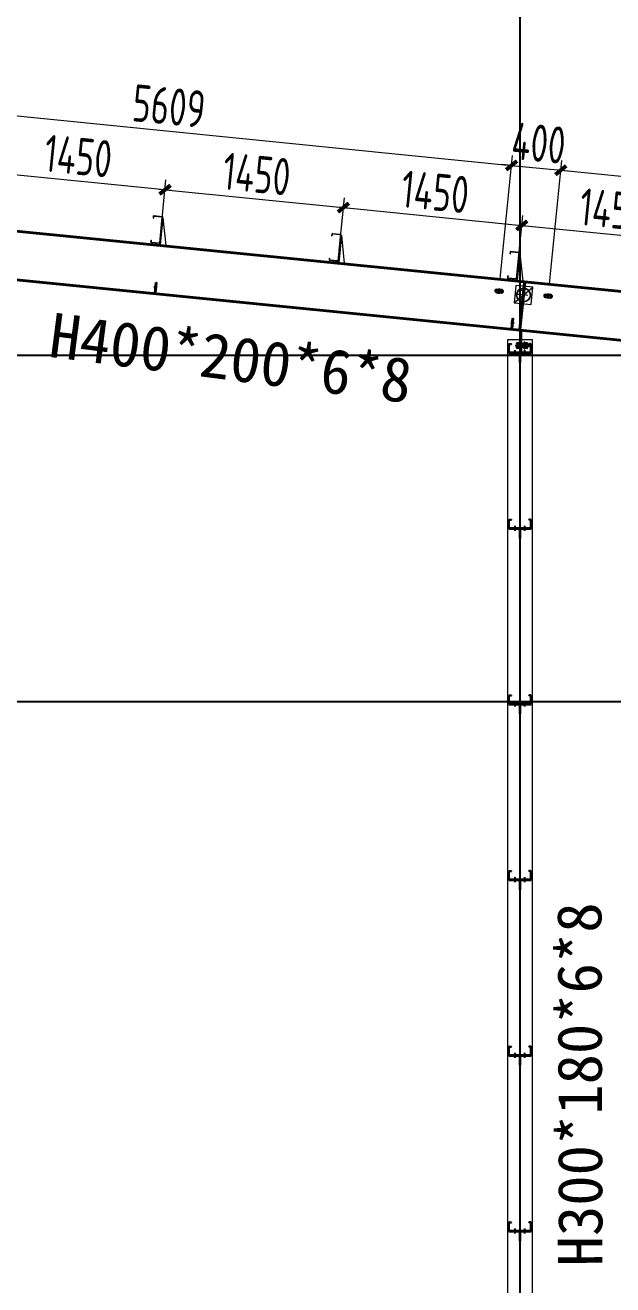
# Model space of a CAD drawing. Header units: millimetres. Extents: x -300006 to 582436, y -239689 to 0.
# Drawn here: x -75204 to -70452, y -219433 to -209249 of the extents above; entities that cross this region are included whole.
import ezdxf

# ---------------------------------------------------------------- set-up
doc = ezdxf.new("R2010")
doc.units = ezdxf.units.MM
for name, pattern in [('ACAD_ISO02W100', [15, 12, -3]), ('CENTERX2', [101.6, 63.5, -12.7, 12.7, -12.7]), ('DIVIDE2', [15.875, 6.35, -3.175, 0, -3.175, 0, -3.175])]:
    doc.linetypes.add(name, pattern=pattern)
for name, color, linetype in [('CENTER', 1, 'Continuous'), ('OTHEA', 253, 'Continuous'), ('一般文字', 6, 'Continuous'), ('螺栓', 15, 'Continuous')]:
    doc.layers.add(name, color=color, linetype=linetype)
doc.layers.add('钢架', color=7, linetype='Continuous', lineweight=25)
doc.styles.add('宋体', font='')
doc.styles.add('样式 1', font='gbenor.shx', dxfattribs={"width": 0.8, "height": 300})
doc.styles.get('宋体').set_extended_font_data('SimSun')
doc.dimstyles.new('1细化GJ实际标注', dxfattribs={"dimtxt": 800, "dimasz": 80, "dimexe": 80, "dimexo": 100, "dimgap": 50, "dimtad": 1, "dimdec": 0, "dimzin": 0, "dimdsep": 46, "dimtxsty": '样式 1', "dimblk1": 'ARCHTICK', "dimblk2": 'ARCHTICK', "dimsah": 1, "dimcen": 0.09, "dimdle": 50, "dimclrd": 252, "dimclre": 252, "dimclrt": 7, "dimadec": 0, "dimazin": 0, "dimtfac": 1, "dimtdec": 0, "dimtix": 1, "dimtmove": 2, "dimatfit": 3, "dimldrblk": 'ARCHTICK', "dimfxl": 80, "dimtolj": 1, "dimtzin": 0, "dimlwd": 13, "dimlwe": 13, "dimarcsym": 0})

# ---------------------------------------------------------------- blocks, each defined once
blk = doc.blocks.new('_ArchTick')
at = {"color": 0, "linetype": 'ByBlock', "const_width": 0.4}
blk.add_lwpolyline([(-0.5, -0.5), (0.5, 0.5)], dxfattribs=at)
blk = doc.blocks.new('*D430')
at = {"color": 252, "lineweight": 13, "transparency": 16777216}
for p, q in [((-75551, -210781), (-75508, -210356)), ((-75566, -210430), (-74024, -210584)), ((-74108, -210925), (-74066, -210500))]:
    blk.add_line(p, q, dxfattribs=at)
at = {"layer": 'Defpoints', "color": 0, "transparency": 16777216}
for p in [(-74073, -210579), (-75561, -210880), (-74118, -211025)]:
    blk.add_point(p, dxfattribs=at)
at = {"color": 252, "lineweight": 13, "transparency": 16777216, "xscale": 80, "yscale": 80, "zscale": 80}
for p, rotation in [((-75516, -210435), 174.2947782624776), ((-74073, -210579), 354.2947782624776)]:
    blk.add_blockref('_ArchTick', p, dxfattribs=dict(at, rotation=rotation))
at = {"color": 7, "transparency": 16777216, "insert": (-74775, -210308), "char_height": 300, "attachment_point": 5, "rotation": 354.2948, "style": '样式 1'}
blk.add_mtext('\\A1;1450', dxfattribs=at)
blk = doc.blocks.new('*D431')
at = {"color": 252, "lineweight": 13, "transparency": 16777216}
for p, q in [((-74123, -210575), (-72581, -210729)), ((-74108, -210925), (-74066, -210500)), ((-72665, -211069), (-72623, -210644))]:
    blk.add_line(p, q, dxfattribs=at)
at = {"layer": 'Defpoints', "color": 0, "transparency": 16777216}
for p in [(-72631, -210724), (-74118, -211025), (-72675, -211169)]:
    blk.add_point(p, dxfattribs=at)
at = {"color": 252, "lineweight": 13, "transparency": 16777216, "xscale": 80, "yscale": 80, "zscale": 80}
for p, rotation in [((-74074, -210580), 174.2947782624776), ((-72631, -210724), 354.2947782624776)]:
    blk.add_blockref('_ArchTick', p, dxfattribs=dict(at, rotation=rotation))
at = {"color": 7, "transparency": 16777216, "insert": (-73332, -210453), "char_height": 300, "attachment_point": 5, "rotation": 354.2948, "style": '样式 1'}
blk.add_mtext('\\A1;1450', dxfattribs=at)
blk = doc.blocks.new('*D432')
at = {"color": 252, "lineweight": 13, "transparency": 16777216}
for p, q in [((-72665, -211070), (-72623, -210644)), ((-72680, -210719), (-71138, -210873)), ((-71222, -211214), (-71180, -210788))]:
    blk.add_line(p, q, dxfattribs=at)
at = {"layer": 'Defpoints', "color": 0, "transparency": 16777216}
for p in [(-71188, -210868), (-72675, -211169), (-71232, -211313)]:
    blk.add_point(p, dxfattribs=at)
at = {"color": 252, "lineweight": 13, "transparency": 16777216, "xscale": 80, "yscale": 80, "zscale": 80}
for p, rotation in [((-72631, -210724), 174.2947782624776), ((-71188, -210868), 354.2947782624776)]:
    blk.add_blockref('_ArchTick', p, dxfattribs=dict(at, rotation=rotation))
at = {"color": 7, "transparency": 16777216, "insert": (-71889, -210597), "char_height": 300, "attachment_point": 5, "rotation": 354.2948, "style": '样式 1'}
blk.add_mtext('\\A1;1450', dxfattribs=at)
blk = doc.blocks.new('*D433')
at = {"color": 252, "lineweight": 13, "transparency": 16777216}
for p, q in [((-71222, -211214), (-71180, -210788)), ((-71238, -210863), (-69695, -211017)), ((-69780, -211358), (-69737, -210933))]:
    blk.add_line(p, q, dxfattribs=at)
at = {"layer": 'Defpoints', "color": 0, "transparency": 16777216}
for p in [(-69745, -211012), (-71232, -211313), (-69790, -211457)]:
    blk.add_point(p, dxfattribs=at)
at = {"color": 252, "lineweight": 13, "transparency": 16777216, "xscale": 80, "yscale": 80, "zscale": 80}
for p, rotation in [((-71188, -210868), 174.2947782624776), ((-69745, -211012), 354.2947782624776)]:
    blk.add_blockref('_ArchTick', p, dxfattribs=dict(at, rotation=rotation))
at = {"color": 7, "transparency": 16777216, "insert": (-70447, -210741), "char_height": 300, "attachment_point": 5, "rotation": 354.2948, "style": '样式 1'}
blk.add_mtext('\\A1;1450', dxfattribs=at)
blk = doc.blocks.new('螺栓')
at = {"layer": 'CENTER', "lineweight": 18, "ltscale": 10}
blk.add_line((-70, 0), (50, 0), dxfattribs=at)
at = {"layer": '螺栓'}
for p, q in [((-58, -18), (-58, 18)), ((-58, 18), (-58, -18)), ((-55, 22), (-42, 22)), ((-40, -18), (-40, 18)), ((-40, -18), (-40, 18)), ((-40, -11), (-40, 11)), ((0, -22), (0, 22)), ((3, 25), (5, 25)), ((7, 22), (7, -22)), ((7, -18), (7, 18)), ((10, 22), (23, 22)), ((26, -18), (26, 18)), ((26, -18), (26, 18)), ((26, -11), (26, 11)), ((26, 11), (37, 11)), ((37, 11), (39, 8)), ((39, 8), (39, -8)), ((-58, -14), (-58, -18)), ((-42, -22), (-55, -22)), ((5, -25), (3, -25)), ((7, -14), (7, -18)), ((23, -22), (10, -22)), ((35, -11), (26, -11)), ((37, -11), (35, -11)), ((39, -8), (37, -11))]:
    blk.add_line(p, q, dxfattribs=at)
at = {"layer": '螺栓', "color": 5, "linetype": 'ACAD_ISO02W100'}
for p, q in [((-58, -11), (-58, 11)), ((7, 11), (-40, 11)), ((7, -11), (7, 11)), ((-40, -11), (7, -11))]:
    blk.add_line(p, q, dxfattribs=at)
at = {"layer": '螺栓', "lineweight": 18}
for p, q in [((-55, 14), (-42, 14)), ((10, 14), (23, 14)), ((-55, -14), (-42, -14)), ((10, -14), (23, -14))]:
    blk.add_line(p, q, dxfattribs=at)
at = {"layer": '螺栓', "color": 5}
for p, q in [((26, 11), (26, 0)), ((26, 0), (26, -11)), ((28, 3), (27, 1)), ((27, 1), (27, 0)), ((27, 0), (27, -1)), ((28, 11), (28, 10)), ((28, 9), (28, 8)), ((28, 7), (28, 6)), ((28, 5), (28, 4)), ((29, 11), (29, 0)), ((29, 0), (29, -11)), ((30, 7), (30, 6)), ((30, 5), (30, 4)), ((30, 3), (30, 1)), ((30, 1), (30, 0)), ((30, 0), (30, -1)), ((31, 11), (31, 10)), ((31, 9), (31, 8)), ((32, 11), (32, 0)), ((32, 0), (32, -11)), ((33, 11), (33, 10)), ((33, 9), (33, 8)), ((33, 7), (33, 6)), ((33, 5), (33, 4)), ((33, 3), (33, 1)), ((33, 1), (33, 0)), ((33, 0), (33, -1)), ((35, 11), (35, 0)), ((35, 0), (35, -11)), ((36, 11), (36, 10)), ((36, 9), (36, 8)), ((36, 7), (36, 6)), ((36, 5), (36, 3)), ((36, 3), (36, 1)), ((36, 1), (36, 0)), ((36, 0), (36, -1)), ((38, 0), (37, -11)), ((38, 10), (38, 0)), ((39, 8), (39, 8)), ((39, 7), (39, 6)), ((39, 5), (39, 3)), ((39, 3), (39, 1)), ((39, 1), (39, 0)), ((39, 0), (39, -1)), ((27, -1), (27, -3)), ((27, -4), (27, -5)), ((27, -6), (27, -7)), ((27, -8), (27, -9)), ((27, -10), (27, -11)), ((30, -1), (30, -3)), ((30, -4), (30, -5)), ((30, -6), (30, -7)), ((30, -8), (30, -9)), ((30, -10), (30, -11)), ((33, -2), (33, -3)), ((33, -4), (33, -5)), ((33, -6), (33, -7)), ((33, -8), (33, -10)), ((33, -10), (33, -11)), ((36, -2), (36, -3)), ((36, -4), (36, -5)), ((36, -6), (36, -7)), ((36, -8), (36, -10)), ((36, -10), (36, -11)), ((39, -2), (39, -3)), ((39, -4), (39, -5)), ((39, -6), (39, -7)), ((39, -8), (39, -9))]:
    blk.add_line(p, q, dxfattribs=at)
at = {"layer": '螺栓'}
for centre, radius, start, end in [((-54, 18), 4.18, 110.0359, 249.9631), ((-20, 0), 37.7, 157.9879, 202.0111), ((-44, 18), 4.18, 290.0359, 69.9631), ((-77, 0), 37.7, 337.9879, 22.0111), ((3, 22), 2.75, 89.9995, 179.9995), ((5, 22), 2.75, 359.9995, 89.9995), ((12, 18), 4.18, 110.0359, 249.9631), ((45, 0), 37.7, 157.9879, 202.0111), ((21, 18), 4.18, 290.0359, 69.9631), ((-12, 0), 37.7, 337.9879, 22.0111), ((-54, -18), 4.18, 110.0359, 249.9631), ((-44, -18), 4.18, 290.0359, 69.9631), ((3, -22), 2.75, 179.9995, 269.9995), ((5, -22), 2.75, 269.9995, 359.9995), ((12, -18), 4.18, 110.0359, 249.9631), ((21, -18), 4.18, 290.0359, 69.9631)]:
    blk.add_arc(centre, radius, start, end, dxfattribs=at)
blk = doc.blocks.new('*D467')
at = {"color": 252, "lineweight": 13, "transparency": 16777216}
for p, q in [((-76944, -210742), (-76844, -209745)), ((-76902, -209819), (-71221, -210388)), ((-71362, -211300), (-71263, -210303))]:
    blk.add_line(p, q, dxfattribs=at)
at = {"layer": 'Defpoints', "color": 0, "transparency": 16777216}
for p in [(-71271, -210383), (-76954, -210842), (-71372, -211400)]:
    blk.add_point(p, dxfattribs=at)
at = {"color": 252, "lineweight": 13, "transparency": 16777216, "xscale": 80, "yscale": 80, "zscale": 80}
for p, rotation in [((-76852, -209824), 174.2894068624995), ((-71271, -210383), 354.2894068624996)]:
    blk.add_blockref('_ArchTick', p, dxfattribs=dict(at, rotation=rotation))
at = {"color": 7, "transparency": 16777216, "insert": (-74041, -209904), "char_height": 300, "attachment_point": 5, "rotation": 354.2894, "style": '样式 1'}
blk.add_mtext('\\A1;5609', dxfattribs=at)
blk = doc.blocks.new('*D468')
at = {"color": 252, "lineweight": 13, "transparency": 16777216}
for p, q in [((-71362, -211300), (-71263, -210303)), ((-71271, -210383), (-71350, -210375)), ((-70964, -211340), (-70865, -210343)), ((-71271, -210383), (-70873, -210422)), ((-70873, -210422), (-70793, -210430))]:
    blk.add_line(p, q, dxfattribs=at)
at = {"layer": 'Defpoints', "color": 0, "transparency": 16777216}
for p in [(-70873, -210422), (-71372, -211400), (-70974, -211439)]:
    blk.add_point(p, dxfattribs=at)
at = {"color": 252, "lineweight": 13, "transparency": 16777216, "xscale": 80, "yscale": 80, "zscale": 80}
for p, rotation in [((-71271, -210383), 354.2894068624921), ((-70873, -210422), 174.2894068624921)]:
    blk.add_blockref('_ArchTick', p, dxfattribs=dict(at, rotation=rotation))
at = {"color": 7, "transparency": 16777216, "insert": (-71052, -210203), "char_height": 300, "attachment_point": 5, "rotation": 354.2894, "style": '样式 1'}
blk.add_mtext('\\A1;400', dxfattribs=at)
blk = doc.blocks.new('*D469')
at = {"color": 252, "lineweight": 13, "transparency": 16777216}
for p, q in [((-70964, -211340), (-70865, -210343)), ((-70922, -210417), (-65751, -210935)), ((-65892, -211847), (-65793, -210850))]:
    blk.add_line(p, q, dxfattribs=at)
at = {"layer": 'Defpoints', "color": 0, "transparency": 16777216}
for p in [(-65801, -210930), (-70974, -211439), (-65902, -211947)]:
    blk.add_point(p, dxfattribs=at)
at = {"color": 252, "lineweight": 13, "transparency": 16777216, "xscale": 80, "yscale": 80, "zscale": 80}
for p, rotation in [((-70873, -210422), 174.2894068624921), ((-65801, -210930), 354.2894068624921)]:
    blk.add_blockref('_ArchTick', p, dxfattribs=dict(at, rotation=rotation))
at = {"color": 7, "transparency": 16777216, "insert": (-68317, -210477), "char_height": 300, "attachment_point": 5, "rotation": 354.2894, "style": '样式 1'}
blk.add_mtext('\\A1;5097', dxfattribs=at)

msp = doc.modelspace()

# ---------------------------------------------------------------- linework, layer by layer
at = {"color": 1}
for p, q in [((-71202.5, -221915.7), (-71202.5, -200167.6)), ((-113565.6, -211915.7), (-52679.5, -211915.7)), ((-113565.6, -214715.7), (-52679.5, -214715.7))]:
    msp.add_line(p, q, dxfattribs=at)
at = {"color": 1, "ltscale": 1.5}
msp.add_line((-71202.5, -221915.7), (-71202.5, -204236.6), dxfattribs=at)
at = {"color": 0}
for p, q in [((-77203.3, -210724.2), (-70221.2, -211422.4)), ((-77202.5, -210716.2), (-70220.4, -211414.4)), ((-77242.3, -211114.2), (-70260.2, -211812.4)), ((-77241.5, -211106.2), (-70259.4, -211804.5)), ((-71207.4, -211709.6), (-71169.2, -211327.6)), ((-71202.5, -211710.1), (-71164.2, -211328.1)), ((-71197.5, -211710.6), (-71159.3, -211328.5))]:
    msp.add_line(p, q, dxfattribs=at)
at = {"color": 3, "lineweight": 13}
for p, q in [((-74162.5, -210788.9), (-74097.8, -210795.2)), ((-74162.5, -210788.9), (-74097.8, -210795.2)), ((-74167.6, -210808.5), (-74165.8, -210791.6)), ((-74167.6, -210808.5), (-74165.8, -210791.6)), ((-74167.6, -210808.5), (-74164.6, -210808.8)), ((-74167.6, -210808.5), (-74164.6, -210808.8)), ((-74164.6, -210808.8), (-74163, -210793.9)), ((-74164.6, -210808.8), (-74163, -210793.9)), ((-74160.8, -210792.1), (-74100.1, -210798)), ((-74160.8, -210792.1), (-74100.1, -210798)), ((-74098.4, -210800.2), (-74119.4, -211009.4)), ((-74098.4, -210800.2), (-74119.4, -211009.4)), ((-74095.1, -210797.2), (-74118, -211024.6)), ((-74095.1, -210797.2), (-74118, -211024.6)), ((-74095.9, -210805.5), (-74118, -211024.6)), ((-74095.9, -210805.5), (-74118, -211024.6)), ((-74095.2, -210798.5), (-74116.6, -211011.7)), ((-74095.2, -210798.5), (-74116.6, -211011.7)), ((-74089.9, -210806.1), (-74112, -211025.2)), ((-74089.9, -210806.1), (-74112, -211025.2)), ((-74089.9, -210806.1), (-74112, -211025.2)), ((-74089.9, -210806.1), (-74112, -211025.2)), ((-74095.9, -210805.5), (-74089.9, -210806.1)), ((-74095.9, -210805.5), (-74089.9, -210806.1)), ((-74089.9, -210806.1), (-74066.5, -211029.8)), ((-74089.9, -210806.1), (-74066.5, -211029.8)), ((-74187.2, -211004.8), (-74185.5, -210987.9)), ((-74187.2, -211004.8), (-74185.5, -210987.9)), ((-74185.5, -210987.9), (-74182.5, -210988.2)), ((-74185.5, -210987.9), (-74182.5, -210988.2)), ((-74184.1, -211003.1), (-74182.5, -210988.2)), ((-74184.1, -211003.1), (-74182.5, -210988.2)), ((-72724.8, -210952.8), (-72723, -210935.9)), ((-72724.8, -210952.8), (-72723, -210935.9)), ((-72724.8, -210952.8), (-72721.8, -210953.1)), ((-72724.8, -210952.8), (-72721.8, -210953.1)), ((-72721.8, -210953.1), (-72720.2, -210938.2)), ((-72721.8, -210953.1), (-72720.2, -210938.2)), ((-72719.7, -210933.2), (-72655, -210939.5)), ((-72719.7, -210933.2), (-72655, -210939.5)), ((-72718, -210936.4), (-72657.3, -210942.3)), ((-72718, -210936.4), (-72657.3, -210942.3)), ((-72655.6, -210944.5), (-72676.6, -211153.7)), ((-72655.6, -210944.5), (-72676.6, -211153.7)), ((-72652.3, -210941.4), (-72675.2, -211168.9)), ((-72652.3, -210941.4), (-72675.2, -211168.9)), ((-72653.1, -210949.8), (-72675.2, -211168.9)), ((-72653.1, -210949.8), (-72675.2, -211168.9)), ((-72652.4, -210942.8), (-72673.8, -211156)), ((-72652.4, -210942.8), (-72673.8, -211156)), ((-72647.1, -210950.4), (-72669.2, -211169.5)), ((-72647.1, -210950.4), (-72669.2, -211169.5)), ((-72647.1, -210950.4), (-72669.2, -211169.5)), ((-72647.1, -210950.4), (-72669.2, -211169.5)), ((-72653.1, -210949.8), (-72647.1, -210950.4)), ((-72653.1, -210949.8), (-72647.1, -210950.4)), ((-72647.1, -210950.4), (-72623.7, -211174.1)), ((-72647.1, -210950.4), (-72623.7, -211174.1)), ((-74119.9, -211014.4), (-74184.6, -211008.1)), ((-74119.9, -211014.4), (-74184.6, -211008.1)), ((-74121.6, -211011.2), (-74182.3, -211005.3)), ((-74121.6, -211011.2), (-74182.3, -211005.3)), ((-74118, -211024.6), (-74066.5, -211029.8)), ((-74118, -211024.6), (-74066.5, -211029.8)), ((-71282, -211097.1), (-71280.2, -211080.2)), ((-71282, -211097.1), (-71280.2, -211080.2)), ((-71279, -211097.4), (-71277.4, -211082.5)), ((-71279, -211097.4), (-71277.4, -211082.5)), ((-71276.9, -211077.5), (-71212.2, -211083.8)), ((-71276.9, -211077.5), (-71212.2, -211083.8)), ((-71275.2, -211080.7), (-71214.5, -211086.6)), ((-71275.2, -211080.7), (-71214.5, -211086.6)), ((-71212.8, -211088.8), (-71233.8, -211298)), ((-71212.8, -211088.8), (-71233.8, -211298)), ((-71209.5, -211085.7), (-71232.4, -211313.2)), ((-71209.5, -211085.7), (-71232.4, -211313.2)), ((-71210.3, -211094), (-71232.4, -211313.2)), ((-71210.3, -211094), (-71232.4, -211313.2)), ((-71209.6, -211087.1), (-71231, -211300.3)), ((-71209.6, -211087.1), (-71231, -211300.3)), ((-71204.3, -211094.7), (-71226.4, -211313.8)), ((-71204.3, -211094.7), (-71226.4, -211313.8)), ((-71204.3, -211094.7), (-71226.4, -211313.8)), ((-71204.3, -211094.7), (-71226.4, -211313.8)), ((-71210.3, -211094), (-71204.3, -211094.7)), ((-71210.3, -211094), (-71204.3, -211094.7)), ((-71204.3, -211094.7), (-71180.9, -211318.3)), ((-71204.3, -211094.7), (-71180.9, -211318.3)), ((-72744.4, -211149.1), (-72742.7, -211132.2)), ((-72744.4, -211149.1), (-72742.7, -211132.2)), ((-72742.7, -211132.2), (-72739.7, -211132.5)), ((-72742.7, -211132.2), (-72739.7, -211132.5)), ((-72677.1, -211158.7), (-72741.8, -211152.4)), ((-72677.1, -211158.7), (-72741.8, -211152.4)), ((-72741.3, -211147.4), (-72739.7, -211132.5)), ((-72741.3, -211147.4), (-72739.7, -211132.5)), ((-72678.8, -211155.5), (-72739.5, -211149.6)), ((-72678.8, -211155.5), (-72739.5, -211149.6)), ((-72675.2, -211168.9), (-72623.7, -211174.1)), ((-72675.2, -211168.9), (-72623.7, -211174.1)), ((-71282, -211097.1), (-71279, -211097.4)), ((-71282, -211097.1), (-71279, -211097.4)), ((-71301.6, -211293.4), (-71299.9, -211276.4)), ((-71301.6, -211293.4), (-71299.9, -211276.4)), ((-71299.9, -211276.4), (-71296.9, -211276.8)), ((-71299.9, -211276.4), (-71296.9, -211276.8)), ((-71234.3, -211302.9), (-71299, -211296.6)), ((-71234.3, -211302.9), (-71299, -211296.6)), ((-71298.4, -211291.7), (-71296.9, -211276.8)), ((-71298.4, -211291.7), (-71296.9, -211276.8)), ((-71236, -211299.7), (-71296.7, -211293.9)), ((-71236, -211299.7), (-71296.7, -211293.9)), ((-71232.4, -211313.2), (-71180.9, -211318.3)), ((-71232.4, -211313.2), (-71180.9, -211318.3))]:
    msp.add_line(p, q, dxfattribs=at)
for p, q in [((-71334.9, -211403.4), (-71410, -211395.9)), ((-71351.3, -211389.7), (-71391.1, -211385.8)), ((-71374.5, -211420.4), (-71370.3, -211379)), ((-71393.5, -211409.6), (-71353.7, -211413.6)), ((-70936.8, -211443.3), (-71011.9, -211435.7)), ((-70995.5, -211449.4), (-70955.7, -211453.4)), ((-70953.3, -211429.5), (-70993.1, -211425.6)), ((-70976.5, -211460.2), (-70972.3, -211418.8))]:
    msp.add_line(p, q)
at = {"color": 4, "linetype": 'ByBlock', "lineweight": 18}
msp.add_line((-71251.1, -211493), (-71097.9, -211367.6), dxfattribs=at)
at = {"color": 4, "linetype": 'CENTERX2', "lineweight": 13, "ltscale": 0.1}
for p, q in [((-71161.4, -211396.4), (-71202, -211392.3)), ((-71140.3, -211433.7), (-71232.4, -211424.5)), ((-71168.3, -211466.1), (-71208.9, -211462))]:
    msp.add_line(p, q, dxfattribs=at)
at = {"color": 0, "linetype": 'ByBlock', "lineweight": 18}
for p, q in [((-71302.5, -221890.7), (-71302.4, -211789.4)), ((-71302.4, -211789.4), (-71102.4, -211789.4)), ((-71205, -221890.7), (-71204.9, -211789.4)), ((-71200, -221890.7), (-71199.9, -211789.4)), ((-71102.5, -221890.7), (-71102.4, -211789.4)), ((-71202.5, -221915.7), (-71202.5, -211868.8))]:
    msp.add_line(p, q, dxfattribs=at)
at = {"color": 3}
for p, q in [((-71292.5, -211890.8), (-71292.5, -211830.8)), ((-71292.5, -211895.8), (-71112.5, -211895.8)), ((-71292.5, -211901.8), (-71292.5, -211895.8)), ((-71292.5, -211901.8), (-71112.5, -211901.8)), ((-71290.5, -211890.8), (-71290.5, -211830.8)), ((-71287.5, -211825.8), (-71272.5, -211825.8)), ((-71287.5, -211827.8), (-71272.5, -211827.8)), ((-71287.5, -211893.8), (-71117.5, -211893.8)), ((-71272.5, -211827.8), (-71272.5, -211825.8)), ((-71205.5, -211975.8), (-71205.5, -211901.8)), ((-71199.5, -211975.8), (-71199.5, -211901.8)), ((-71117.5, -211825.8), (-71132.5, -211825.8)), ((-71132.5, -211825.8), (-71132.5, -211827.8)), ((-71117.5, -211827.8), (-71132.5, -211827.8)), ((-71114.5, -211890.8), (-71114.5, -211830.8)), ((-71112.5, -211890.8), (-71112.5, -211830.8)), ((-71112.5, -211901.8), (-71112.5, -211895.8)), ((-71205.5, -211975.8), (-71199.5, -211975.8)), ((-71292.5, -213310.8), (-71292.5, -213250.8)), ((-71292.5, -213315.8), (-71112.5, -213315.8)), ((-71292.5, -213321.8), (-71292.5, -213315.8)), ((-71292.5, -213321.8), (-71112.5, -213321.8)), ((-71290.5, -213310.8), (-71290.5, -213250.8)), ((-71287.5, -213245.8), (-71272.5, -213245.8)), ((-71287.5, -213247.8), (-71272.5, -213247.8)), ((-71287.5, -213313.8), (-71117.5, -213313.8)), ((-71272.5, -213247.8), (-71272.5, -213245.8)), ((-71205.5, -213395.8), (-71205.5, -213321.8)), ((-71199.5, -213395.8), (-71199.5, -213321.8)), ((-71117.5, -213245.8), (-71132.5, -213245.8)), ((-71132.5, -213245.8), (-71132.5, -213247.8)), ((-71117.5, -213247.8), (-71132.5, -213247.8)), ((-71114.5, -213310.8), (-71114.5, -213250.8)), ((-71112.5, -213310.8), (-71112.5, -213250.8)), ((-71112.5, -213321.8), (-71112.5, -213315.8)), ((-71205.5, -213395.8), (-71199.5, -213395.8)), ((-71292.5, -214730.8), (-71292.5, -214670.8)), ((-71292.5, -214735.8), (-71112.5, -214735.8)), ((-71292.5, -214741.8), (-71292.5, -214735.8)), ((-71292.5, -214741.8), (-71112.5, -214741.8)), ((-71290.5, -214730.8), (-71290.5, -214670.8)), ((-71287.5, -214665.8), (-71272.5, -214665.8)), ((-71287.5, -214667.8), (-71272.5, -214667.8)), ((-71287.5, -214733.8), (-71117.5, -214733.8)), ((-71272.5, -214667.8), (-71272.5, -214665.8)), ((-71205.5, -214815.8), (-71205.5, -214741.8)), ((-71199.5, -214815.8), (-71199.5, -214741.8)), ((-71117.5, -214665.8), (-71132.5, -214665.8)), ((-71132.5, -214665.8), (-71132.5, -214667.8)), ((-71117.5, -214667.8), (-71132.5, -214667.8)), ((-71114.5, -214730.8), (-71114.5, -214670.8)), ((-71112.5, -214730.8), (-71112.5, -214670.8)), ((-71112.5, -214741.8), (-71112.5, -214735.8)), ((-71205.5, -214815.8), (-71199.5, -214815.8)), ((-71292.5, -216150.8), (-71292.5, -216090.8)), ((-71292.5, -216155.8), (-71112.5, -216155.8)), ((-71292.5, -216161.8), (-71292.5, -216155.8)), ((-71292.5, -216161.8), (-71112.5, -216161.8)), ((-71290.5, -216150.8), (-71290.5, -216090.8)), ((-71287.5, -216085.8), (-71272.5, -216085.8)), ((-71287.5, -216087.8), (-71272.5, -216087.8)), ((-71287.5, -216153.8), (-71117.5, -216153.8)), ((-71272.5, -216087.8), (-71272.5, -216085.8)), ((-71205.5, -216235.8), (-71205.5, -216161.8)), ((-71199.5, -216235.8), (-71199.5, -216161.8)), ((-71117.5, -216085.8), (-71132.5, -216085.8)), ((-71132.5, -216085.8), (-71132.5, -216087.8)), ((-71117.5, -216087.8), (-71132.5, -216087.8)), ((-71114.5, -216150.8), (-71114.5, -216090.8)), ((-71112.5, -216150.8), (-71112.5, -216090.8)), ((-71112.5, -216161.8), (-71112.5, -216155.8)), ((-71205.5, -216235.8), (-71199.5, -216235.8)), ((-71287.5, -217505.8), (-71272.5, -217505.8)), ((-71287.5, -217507.8), (-71272.5, -217507.8)), ((-71272.5, -217507.8), (-71272.5, -217505.8)), ((-71117.5, -217505.8), (-71132.5, -217505.8)), ((-71132.5, -217505.8), (-71132.5, -217507.8)), ((-71117.5, -217507.8), (-71132.5, -217507.8)), ((-71292.5, -217570.8), (-71292.5, -217510.8)), ((-71292.5, -217575.8), (-71112.5, -217575.8)), ((-71292.5, -217581.8), (-71292.5, -217575.8)), ((-71292.5, -217581.8), (-71112.5, -217581.8)), ((-71290.5, -217570.8), (-71290.5, -217510.8)), ((-71287.5, -217573.8), (-71117.5, -217573.8)), ((-71205.5, -217655.8), (-71205.5, -217581.8)), ((-71199.5, -217655.8), (-71199.5, -217581.8)), ((-71114.5, -217570.8), (-71114.5, -217510.8)), ((-71112.5, -217570.8), (-71112.5, -217510.8)), ((-71112.5, -217581.8), (-71112.5, -217575.8)), ((-71205.5, -217655.8), (-71199.5, -217655.8)), ((-71292.5, -218990.8), (-71292.5, -218930.8)), ((-71290.5, -218990.8), (-71290.5, -218930.8)), ((-71287.5, -218925.8), (-71272.5, -218925.8)), ((-71287.5, -218927.8), (-71272.5, -218927.8)), ((-71272.5, -218927.8), (-71272.5, -218925.8)), ((-71117.5, -218925.8), (-71132.5, -218925.8)), ((-71132.5, -218925.8), (-71132.5, -218927.8)), ((-71117.5, -218927.8), (-71132.5, -218927.8)), ((-71114.5, -218990.8), (-71114.5, -218930.8)), ((-71112.5, -218990.8), (-71112.5, -218930.8)), ((-71292.5, -218995.8), (-71112.5, -218995.8)), ((-71292.5, -219001.8), (-71292.5, -218995.8)), ((-71292.5, -219001.8), (-71112.5, -219001.8)), ((-71287.5, -218993.8), (-71117.5, -218993.8)), ((-71205.5, -219075.8), (-71205.5, -219001.8)), ((-71199.5, -219075.8), (-71199.5, -219001.8)), ((-71112.5, -219001.8), (-71112.5, -218995.8)), ((-71205.5, -219075.8), (-71199.5, -219075.8))]:
    msp.add_line(p, q, dxfattribs=at)
at = {"color": 3, "linetype": 'DIVIDE2', "ltscale": 10}
for p, q in [((-71242.5, -211918.5), (-71242.5, -211877)), ((-71162.5, -211918.5), (-71162.5, -211877)), ((-71242.5, -213338.5), (-71242.5, -213297)), ((-71162.5, -213338.5), (-71162.5, -213297)), ((-71242.5, -214758.5), (-71242.5, -214717)), ((-71162.5, -214758.5), (-71162.5, -214717)), ((-71242.5, -216178.5), (-71242.5, -216137)), ((-71162.5, -216178.5), (-71162.5, -216137)), ((-71242.5, -217598.5), (-71242.5, -217557)), ((-71162.5, -217598.5), (-71162.5, -217557)), ((-71242.5, -219018.5), (-71242.5, -218977)), ((-71162.5, -219018.5), (-71162.5, -218977))]:
    msp.add_line(p, q, dxfattribs=at)
for points in [[(-74163.8, -211363.8), (-74136.4, -211366.5)], [(-71278.2, -211652.3), (-71250.8, -211655.1)]]:
    msp.add_lwpolyline(points)
at = {"const_width": 10}
for points in [[(-74156.9, -211364.5), (-74142.7, -211365.9)], [(-71271.3, -211653), (-71257.1, -211654.4)]]:
    msp.add_lwpolyline(points, dxfattribs=at)
at = {"color": 4, "linetype": 'ByBlock', "lineweight": 18}
msp.add_lwpolyline([(-71097.9, -211367.6), (-71237.2, -211353.6), (-71251.1, -211493), (-71111.8, -211506.9)], close=True, dxfattribs=at)
for radius in [57, 54]:
    msp.add_circle((-71174.5, -211430.3), radius, dxfattribs=at)
at = {"color": 3, "lineweight": 13}
for centre, radius, start, end in [((-74162.8, -210791.9), 3, 84.00233, 174.00233), ((-74162.8, -210791.9), 3, 84.00233, 174.00233), ((-74161, -210794.1), 2, 84.00233, 174.00233), ((-74161, -210794.1), 2, 84.00233, 174.00233), ((-74100.4, -210800), 2, 354.00233, 84.00233), ((-74100.4, -210800), 2, 354.00233, 84.00233), ((-74098.2, -210798.2), 3, 354.00233, 84.00233), ((-74098.2, -210798.2), 3, 354.00233, 84.00233), ((-72720, -210936.2), 3, 84.00233, 174.00233), ((-72720, -210936.2), 3, 84.00233, 174.00233), ((-72718.2, -210938.4), 2, 84.00233, 174.00233), ((-72718.2, -210938.4), 2, 84.00233, 174.00233), ((-72657.6, -210944.3), 2, 354.00233, 84.00233), ((-72657.6, -210944.3), 2, 354.00233, 84.00233), ((-72655.4, -210942.5), 3, 354.00233, 84.00233), ((-72655.4, -210942.5), 3, 354.00233, 84.00233), ((-74184.3, -211005.1), 3, 174.00233, 264.00233), ((-74184.3, -211005.1), 3, 174.00233, 264.00233), ((-74182.1, -211003.3), 2, 174.00233, 264.00233), ((-74182.1, -211003.3), 2, 174.00233, 264.00233), ((-74121.4, -211009.2), 2, 264.00233, 354.00233), ((-74121.4, -211009.2), 2, 264.00233, 354.00233), ((-74119.6, -211011.4), 3, 264.00233, 354.00233), ((-74119.6, -211011.4), 3, 264.00233, 354.00233), ((-71277.2, -211080.5), 3, 84.00233, 174.00233), ((-71277.2, -211080.5), 3, 84.00233, 174.00233), ((-71275.4, -211082.7), 2, 84.00233, 174.00233), ((-71275.4, -211082.7), 2, 84.00233, 174.00233), ((-71214.7, -211088.6), 2, 354.00233, 84.00233), ((-71214.7, -211088.6), 2, 354.00233, 84.00233), ((-71212.6, -211086.8), 3, 354.00233, 84.00233), ((-71212.6, -211086.8), 3, 354.00233, 84.00233), ((-72741.5, -211149.4), 3, 174.00233, 264.00233), ((-72741.5, -211149.4), 3, 174.00233, 264.00233), ((-72739.3, -211147.6), 2, 174.00233, 264.00233), ((-72739.3, -211147.6), 2, 174.00233, 264.00233), ((-72678.6, -211153.5), 2, 264.00233, 354.00233), ((-72678.6, -211153.5), 2, 264.00233, 354.00233), ((-72676.8, -211155.7), 3, 264.00233, 354.00233), ((-72676.8, -211155.7), 3, 264.00233, 354.00233), ((-71298.7, -211293.7), 3, 174.00233, 264.00233), ((-71298.7, -211293.7), 3, 174.00233, 264.00233), ((-71296.5, -211291.9), 2, 174.00233, 264.00233), ((-71296.5, -211291.9), 2, 174.00233, 264.00233), ((-71235.8, -211297.8), 2, 264.00233, 354.00233), ((-71235.8, -211297.8), 2, 264.00233, 354.00233), ((-71234, -211300), 3, 264.00233, 354.00233), ((-71234, -211300), 3, 264.00233, 354.00233)]:
    msp.add_arc(centre, radius, start, end, dxfattribs=at)
for centre, start, end in [((-71392.3, -211397.7), 84.28941, 264.28941), ((-71352.5, -211401.7), 264.28941, 84.28941), ((-70994.3, -211437.5), 84.28941, 264.28941), ((-70954.5, -211441.5), 264.28941, 84.28941)]:
    msp.add_arc(centre, 12, start, end)
at = {"color": 3}
for centre, radius, start, end in [((-71287.5, -211830.8), 5, 90, 180), ((-71287.5, -211890.8), 5, 180, 270), ((-71287.5, -211830.8), 3, 90, 180), ((-71287.5, -211890.8), 3, 180, 270), ((-71117.5, -211830.8), 5, 0, 90), ((-71117.5, -211830.8), 3, 0, 90), ((-71117.5, -211890.8), 5, 270, 0), ((-71117.5, -211890.8), 3, 270, 0), ((-71287.5, -213250.8), 5, 90, 180), ((-71287.5, -213310.8), 5, 180, 270), ((-71287.5, -213250.8), 3, 90, 180), ((-71287.5, -213310.8), 3, 180, 270), ((-71117.5, -213250.8), 5, 0, 90), ((-71117.5, -213250.8), 3, 0, 90), ((-71117.5, -213310.8), 5, 270, 0), ((-71117.5, -213310.8), 3, 270, 0), ((-71287.5, -214670.8), 5, 90, 180), ((-71287.5, -214730.8), 5, 180, 270), ((-71287.5, -214670.8), 3, 90, 180), ((-71287.5, -214730.8), 3, 180, 270), ((-71117.5, -214670.8), 5, 0, 90), ((-71117.5, -214670.8), 3, 0, 90), ((-71117.5, -214730.8), 5, 270, 0), ((-71117.5, -214730.8), 3, 270, 0), ((-71287.5, -216090.8), 5, 90, 180), ((-71287.5, -216150.8), 5, 180, 270), ((-71287.5, -216090.8), 3, 90, 180), ((-71287.5, -216150.8), 3, 180, 270), ((-71117.5, -216090.8), 5, 0, 90), ((-71117.5, -216090.8), 3, 0, 90), ((-71117.5, -216150.8), 5, 270, 0), ((-71117.5, -216150.8), 3, 270, 0), ((-71287.5, -217510.8), 5, 90, 180), ((-71287.5, -217510.8), 3, 90, 180), ((-71117.5, -217510.8), 5, 0, 90), ((-71117.5, -217510.8), 3, 0, 90), ((-71287.5, -217570.8), 5, 180, 270), ((-71287.5, -217570.8), 3, 180, 270), ((-71117.5, -217570.8), 5, 270, 0), ((-71117.5, -217570.8), 3, 270, 0), ((-71287.5, -218930.8), 5, 90, 180), ((-71287.5, -218930.8), 3, 90, 180), ((-71117.5, -218930.8), 5, 0, 90), ((-71117.5, -218930.8), 3, 0, 90), ((-71287.5, -218990.8), 5, 180, 270), ((-71287.5, -218990.8), 3, 180, 270), ((-71117.5, -218990.8), 5, 270, 0), ((-71117.5, -218990.8), 3, 270, 0)]:
    msp.add_arc(centre, radius, start, end, dxfattribs=at)
at = {"layer": 'OTHEA', "color": 0}
for p, q in [((-74157.2, -211414.7), (-74148.7, -211330.1)), ((-74146.2, -211365.7), (-74152.2, -211364.8)), ((-74142.7, -211330.7), (-74151.2, -211415.3)), ((-74148.7, -211330.1), (-74142.7, -211330.7)), ((-74151.2, -211415.3), (-74157.2, -211414.7)), ((-71271.6, -211703.2), (-71263.1, -211618.7)), ((-71265.6, -211703.8), (-71271.6, -211703.2)), ((-71260.6, -211654.2), (-71266.6, -211653.3)), ((-71257.1, -211619.3), (-71265.6, -211703.8)), ((-71263.1, -211618.7), (-71257.1, -211619.3))]:
    msp.add_line(p, q, dxfattribs=at)
at = {"layer": '钢架', "color": 0, "lineweight": 18}
for p, q in [((-71199.9, -211899.4), (-71199.9, -211719.4)), ((-71199.9, -211719.4), (-71189.9, -211719.4)), ((-71189.9, -211719.4), (-71189.9, -211899.4)), ((-71189.9, -211839.4), (-71199.9, -211839.4)), ((-71189.9, -211899.4), (-71199.9, -211899.4))]:
    msp.add_line(p, q, dxfattribs=at)

# ---------------------------------------------------------------- block references
at = {"layer": '钢架', "lineweight": 18}
msp.add_blockref('螺栓', (-71170.6, -211839.4), dxfattribs=at)

# ---------------------------------------------------------------- texts
at = {"layer": '一般文字', "color": 6, "lineweight": 20, "style": '宋体'}
msp.add_text('H400*200*6*8', height=360.5, rotation=352.65, dxfattribs=at).set_placement((-75022.9, -211929.1))
at = {"layer": '一般文字', "color": 4, "lineweight": 20, "style": '宋体'}
msp.add_text('H300*180*6*8', height=360.5, rotation=90.18, dxfattribs=at).set_placement((-70536, -219283.4))

# ---------------------------------------------------------------- dimensions: what is measured, and where the dimension line sits
at = {"color": 0}
for p1, p2, distance, picture, middle in [((-76953.7, -210841.6), (-71372.4, -211399.7), 1022.2, '*D467', (-74041.4, -209904.5)), ((-75560.8, -210880.5), (-74118, -211024.6), 447.5, '*D430', (-74775, -210308.3)), ((-74118, -211024.8), (-72675.2, -211168.9), 447.5, '*D431', (-73332.2, -210452.6)), ((-72675.2, -211169.1), (-71232.4, -211313.2), 447.5, '*D432', (-71889.4, -210596.9)), ((-71232.4, -211313.3), (-69789.6, -211457.5), 447.5, '*D433', (-70446.6, -210741.2))]:
    dim = msp.add_aligned_dim(p1=p1, p2=p2, distance=distance, dimstyle='1细化GJ实际标注', dxfattribs=at)
    dim.commit()
    dim.dimension.update_dxf_attribs({"geometry": picture, "text_midpoint": middle})
for base, p1, p2, picture, middle in [((-70872.7, -210422.4), (-71372.4, -211399.7), (-70974.4, -211439.5), '*D468', (-71051.8, -210203.5)), ((-65800.5, -210929.6), (-70974.4, -211439.5), (-65902.2, -211946.7), '*D469', (-68316.7, -210477))]:
    dim = msp.add_linear_dim(base=base, p1=p1, p2=p2, angle=174.28941, dimstyle='1细化GJ实际标注', dxfattribs=at)
    dim.commit()
    dim.dimension.update_dxf_attribs({"geometry": picture, "text_midpoint": middle})

doc.saveas('drawing.dxf')
